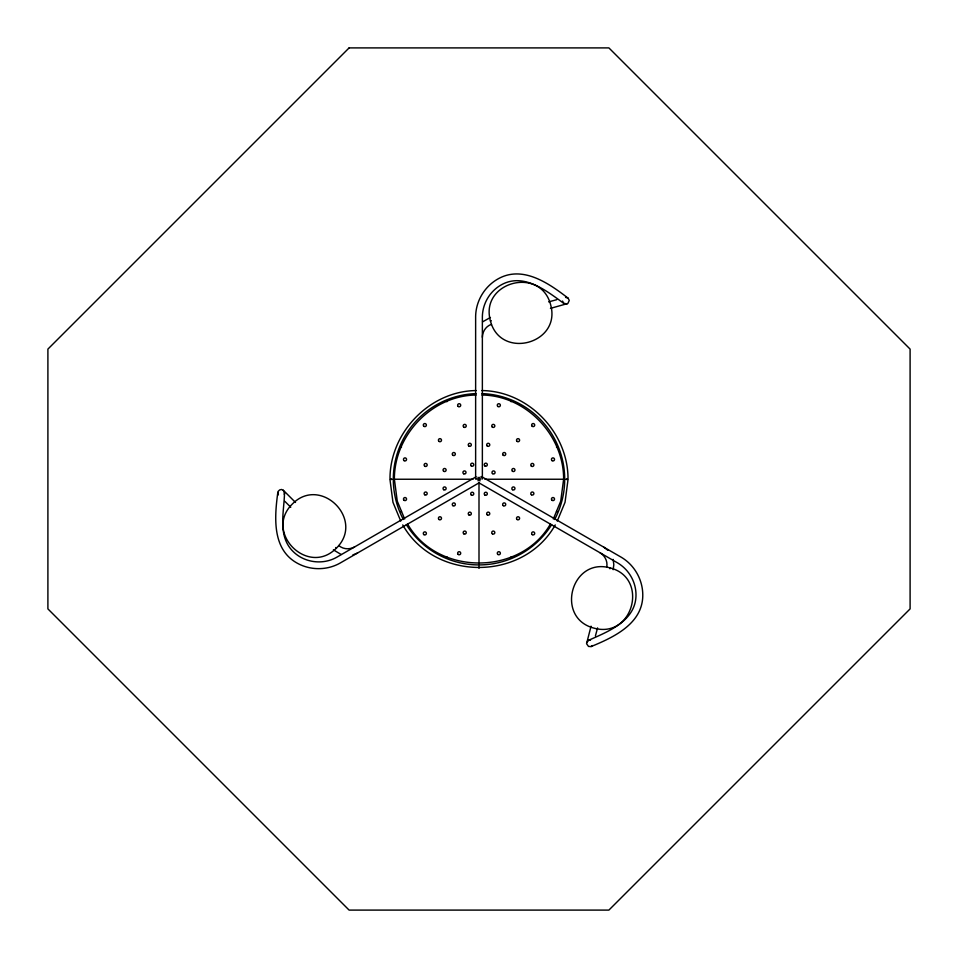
<?xml version="1.0" encoding="UTF-8"?>
<svg xmlns="http://www.w3.org/2000/svg" width="958" height="958" viewBox="0 0 958 958"><rect width="100%" height="100%" fill="white"/><g stroke="black" fill="none" stroke-linecap="round" stroke-linejoin="round"><path stroke-width="1.44" d="M295.507 502.447L283.329 490.268C280.502 487.706 276.06 491.825 278.407 494.843M476.03 476.833L336.809 557.209C322.954 565.148 304.548 562.837 293.184 551.58C277.425 536.217 283.987 512.734 284.502 493.442L283.329 490.268M591.05 626.185L586.559 643.704L588.523 646.458L591.11 646.554C613.91 637.202 643.357 623.407 642.77 594.331C642.507 579.362 634.412 565.16 621.574 557.424L481.97 476.833M277.832 492.316C274.539 516.733 271.761 549.138 297.231 563.172C310.332 570.429 326.678 570.513 339.791 563.256L479.395 482.664M606.701 567.136C607.923 561.544 604.941 555.652 600.079 552.802M613.18 569.675L613.815 564.633L613.12 559.388M482.365 337.24C482.413 331.6 486.029 326.079 491.478 324.343M609.923 568.777L610.162 567.914C571.172 557.041 554.814 618.066 594.02 628.149C633.01 639.022 649.356 577.997 610.162 567.914M595.421 635.932L597.576 627.897M284.251 494.292L284.502 493.442M586.595 642.818L588.751 640.219C608.629 631.358 636.423 620.58 635.992 594.331C635.789 581.566 628.759 569.579 617.826 563.041L478.605 482.652M446.62 557.412L446.895 556.754M511.105 401.737L511.38 401.067M553.341 518.996L560.729 501.142L563.639 479.108L564.681 479.239L484.94 479.239M557.245 521.092L565.04 502.291L568.01 479.683L566.346 479.455M477.994 480.736L480.054 477.168M336.414 548.12C365.333 519.799 320.655 475.12 292.322 504.04C263.414 532.361 308.081 577.039 336.414 548.12L335.791 547.497M550.491 523.882C520.829 576.021 437.171 576.021 407.509 523.882M555.257 524.924C523.248 581.614 434.752 581.614 402.743 524.924M592.547 645.548L591.11 646.554M482.604 321.84L490.436 317.469M550.443 308.368L567.855 303.494L569.268 300.417L568.058 298.13C548.551 283.065 521.882 264.456 496.986 279.508C484.161 287.22 475.91 301.327 475.635 316.32L475.635 479M400.827 511.62L401.498 511.344M556.502 447.135L557.173 446.859M354.556 546.958C349.646 549.748 343.06 549.377 338.821 545.533M352.843 554.957L357.538 553.017M548.659 301.866L556.694 299.71M490.424 320.954C500.507 360.16 561.532 343.802 550.658 304.824C540.575 265.617 479.551 281.963 490.424 320.954L491.286 320.726M567.076 303.902L563.735 303.339C546.132 290.561 522.9 271.868 500.375 285.376C489.43 291.939 482.557 304.021 482.365 316.751L482.365 479M588.751 640.219L590.499 640.052M476.078 395.007C431.759 395.582 394.133 435.327 394.361 479.383L393.319 479.239L394.361 479.108L397.271 501.142L404.659 518.996M476.114 390.553C429.651 391.115 389.894 432.549 389.99 478.808L391.654 479.024M391.654 479.455L389.99 479.683L392.96 502.291L400.755 521.092M564.645 479.251L563.639 479.383C563.867 435.327 526.241 395.582 481.922 395.007M566.346 479.024L568.01 478.808C568.106 432.549 528.349 391.115 481.886 390.553M476.27 479L481 479M393.319 479.239L473.06 479.239M565.579 297.363L568.058 298.13M400.827 446.859L401.498 447.135M556.502 511.344L557.173 511.62M341.096 554.454L333.384 549.856M603.827 547.186L607.863 550.275M284.885 501.357L290.765 507.249M563.735 303.339L562.526 301.052M477.994 477.264L480.054 480.832M446.62 401.067L446.895 401.737M511.105 556.754L511.38 557.412M479 482.209L479 564.921M479 566.621L479 568.31M481.299 476.509A3.389 3.389 0 0 1 481.862 477.192M481.97 393.606A85.681 85.681 0 0 1 554.646 519.487M551.676 524.625A85.681 85.681 0 0 1 406.324 524.625M403.354 519.487A85.681 85.681 0 0 1 476.03 393.606M349.107 47.9L47.9 349.107L47.9 608.893L349.107 910.1L608.893 910.1L910.1 608.893L910.1 349.107L608.893 47.9L349.107 47.9M424.717 466.175A1.545 1.545 0 0 0 427.184 465.145A1.545 1.545 0 0 0 425.065 463.528A1.545 1.545 0 0 0 424.717 466.175M458.235 406.479A1.545 1.545 0 0 0 460.702 405.45A1.545 1.545 0 0 0 458.583 403.821A1.545 1.545 0 0 0 458.235 406.479M443.65 471.24A1.545 1.545 0 0 0 446.117 470.222A1.545 1.545 0 0 0 443.997 468.594A1.545 1.545 0 0 0 443.65 471.24M471.18 465.851A1.545 1.545 0 0 0 473.731 465.049A1.545 1.545 0 0 0 471.755 463.241A1.545 1.545 0 0 0 471.18 465.851M468.845 446.045A1.545 1.545 0 0 0 471.312 445.027A1.545 1.545 0 0 0 469.192 443.398A1.545 1.545 0 0 0 468.845 446.045M463.636 473.767A1.545 1.545 0 0 0 466.007 472.534A1.545 1.545 0 0 0 463.756 471.096A1.545 1.545 0 0 0 463.636 473.767M463.768 427.124A1.545 1.545 0 0 0 466.235 426.094A1.545 1.545 0 0 0 464.115 424.478A1.545 1.545 0 0 0 463.768 427.124M404.072 460.642A1.545 1.545 0 0 0 406.539 459.612A1.545 1.545 0 0 0 404.42 457.996A1.545 1.545 0 0 0 404.072 460.642M439.015 441.41A1.545 1.545 0 0 0 441.482 440.393A1.545 1.545 0 0 0 439.363 438.764A1.545 1.545 0 0 0 439.015 441.41M452.871 455.278A1.545 1.545 0 0 0 455.337 454.248A1.545 1.545 0 0 0 453.218 452.619A1.545 1.545 0 0 0 452.871 455.278M423.891 426.298A1.545 1.545 0 0 0 426.37 425.28A1.545 1.545 0 0 0 424.25 423.652A1.545 1.545 0 0 0 423.891 426.298M424.717 494.759A1.545 1.545 0 0 0 427.184 493.729A1.545 1.545 0 0 0 425.065 492.113A1.545 1.545 0 0 0 424.717 494.759M458.235 554.454A1.545 1.545 0 0 0 460.702 553.437A1.545 1.545 0 0 0 458.583 551.808A1.545 1.545 0 0 0 458.235 554.454M443.65 489.682A1.545 1.545 0 0 0 446.117 488.664A1.545 1.545 0 0 0 443.997 487.035A1.545 1.545 0 0 0 443.65 489.682M471.396 495.07A1.545 1.545 0 0 0 473.767 493.837A1.545 1.545 0 0 0 471.516 492.4A1.545 1.545 0 0 0 471.396 495.07M468.845 514.877A1.545 1.545 0 0 0 471.312 513.859A1.545 1.545 0 0 0 469.192 512.231A1.545 1.545 0 0 0 468.845 514.877M463.768 533.81A1.545 1.545 0 0 0 466.235 532.78A1.545 1.545 0 0 0 464.115 531.163A1.545 1.545 0 0 0 463.768 533.81M404.072 500.292A1.545 1.545 0 0 0 406.539 499.274A1.545 1.545 0 0 0 404.42 497.645A1.545 1.545 0 0 0 404.072 500.292M439.015 519.511A1.545 1.545 0 0 0 441.482 518.494A1.545 1.545 0 0 0 439.363 516.865A1.545 1.545 0 0 0 439.015 519.511M452.871 505.656A1.545 1.545 0 0 0 455.337 504.638A1.545 1.545 0 0 0 453.218 503.01A1.545 1.545 0 0 0 452.871 505.656M423.891 534.624A1.545 1.545 0 0 0 426.37 533.606A1.545 1.545 0 0 0 424.25 531.977A1.545 1.545 0 0 0 423.891 534.624M531.403 466.175A1.545 1.545 0 0 0 533.869 465.145A1.545 1.545 0 0 0 531.75 463.528A1.545 1.545 0 0 0 531.403 466.175M497.885 406.479A1.545 1.545 0 0 0 500.351 405.45A1.545 1.545 0 0 0 498.232 403.821A1.545 1.545 0 0 0 497.885 406.479M512.47 471.24A1.545 1.545 0 0 0 514.949 470.222A1.545 1.545 0 0 0 512.829 468.594A1.545 1.545 0 0 0 512.47 471.24M484.952 466.007A1.545 1.545 0 0 0 487.323 464.774A1.545 1.545 0 0 0 485.059 463.337A1.545 1.545 0 0 0 484.952 466.007M487.287 446.045A1.545 1.545 0 0 0 489.754 445.027A1.545 1.545 0 0 0 487.634 443.398A1.545 1.545 0 0 0 487.287 446.045M492.484 473.599A1.545 1.545 0 0 0 495.035 472.797A1.545 1.545 0 0 0 493.071 470.989A1.545 1.545 0 0 0 492.484 473.599M492.352 427.124A1.545 1.545 0 0 0 494.819 426.094A1.545 1.545 0 0 0 492.699 424.478A1.545 1.545 0 0 0 492.352 427.124M552.048 460.642A1.545 1.545 0 0 0 554.514 459.612A1.545 1.545 0 0 0 552.395 457.996A1.545 1.545 0 0 0 552.048 460.642M517.104 441.41A1.545 1.545 0 0 0 519.583 440.393A1.545 1.545 0 0 0 517.464 438.764A1.545 1.545 0 0 0 517.104 441.41M503.249 455.278A1.545 1.545 0 0 0 505.728 454.248A1.545 1.545 0 0 0 503.597 452.619A1.545 1.545 0 0 0 503.249 455.278M532.229 426.298A1.545 1.545 0 0 0 534.696 425.28A1.545 1.545 0 0 0 532.576 423.652A1.545 1.545 0 0 0 532.229 426.298M531.403 494.759A1.545 1.545 0 0 0 533.869 493.729A1.545 1.545 0 0 0 531.75 492.113A1.545 1.545 0 0 0 531.403 494.759M497.885 554.454A1.545 1.545 0 0 0 500.351 553.437A1.545 1.545 0 0 0 498.232 551.808A1.545 1.545 0 0 0 497.885 554.454M512.47 489.682A1.545 1.545 0 0 0 514.949 488.664A1.545 1.545 0 0 0 512.829 487.035A1.545 1.545 0 0 0 512.47 489.682M484.736 494.903A1.545 1.545 0 0 0 487.287 494.1A1.545 1.545 0 0 0 485.311 492.304A1.545 1.545 0 0 0 484.736 494.903M487.287 514.877A1.545 1.545 0 0 0 489.754 513.859A1.545 1.545 0 0 0 487.634 512.231A1.545 1.545 0 0 0 487.287 514.877M492.352 533.81A1.545 1.545 0 0 0 494.819 532.78A1.545 1.545 0 0 0 492.699 531.163A1.545 1.545 0 0 0 492.352 533.81M552.048 500.292A1.545 1.545 0 0 0 554.514 499.274A1.545 1.545 0 0 0 552.395 497.645A1.545 1.545 0 0 0 552.048 500.292M517.104 519.511A1.545 1.545 0 0 0 519.583 518.494A1.545 1.545 0 0 0 517.464 516.865A1.545 1.545 0 0 0 517.104 519.511M503.249 505.656A1.545 1.545 0 0 0 505.728 504.638A1.545 1.545 0 0 0 503.597 503.01A1.545 1.545 0 0 0 503.249 505.656M532.229 534.624A1.545 1.545 0 0 0 534.696 533.606A1.545 1.545 0 0 0 532.576 531.977A1.545 1.545 0 0 0 532.229 534.624"/></g></svg>
